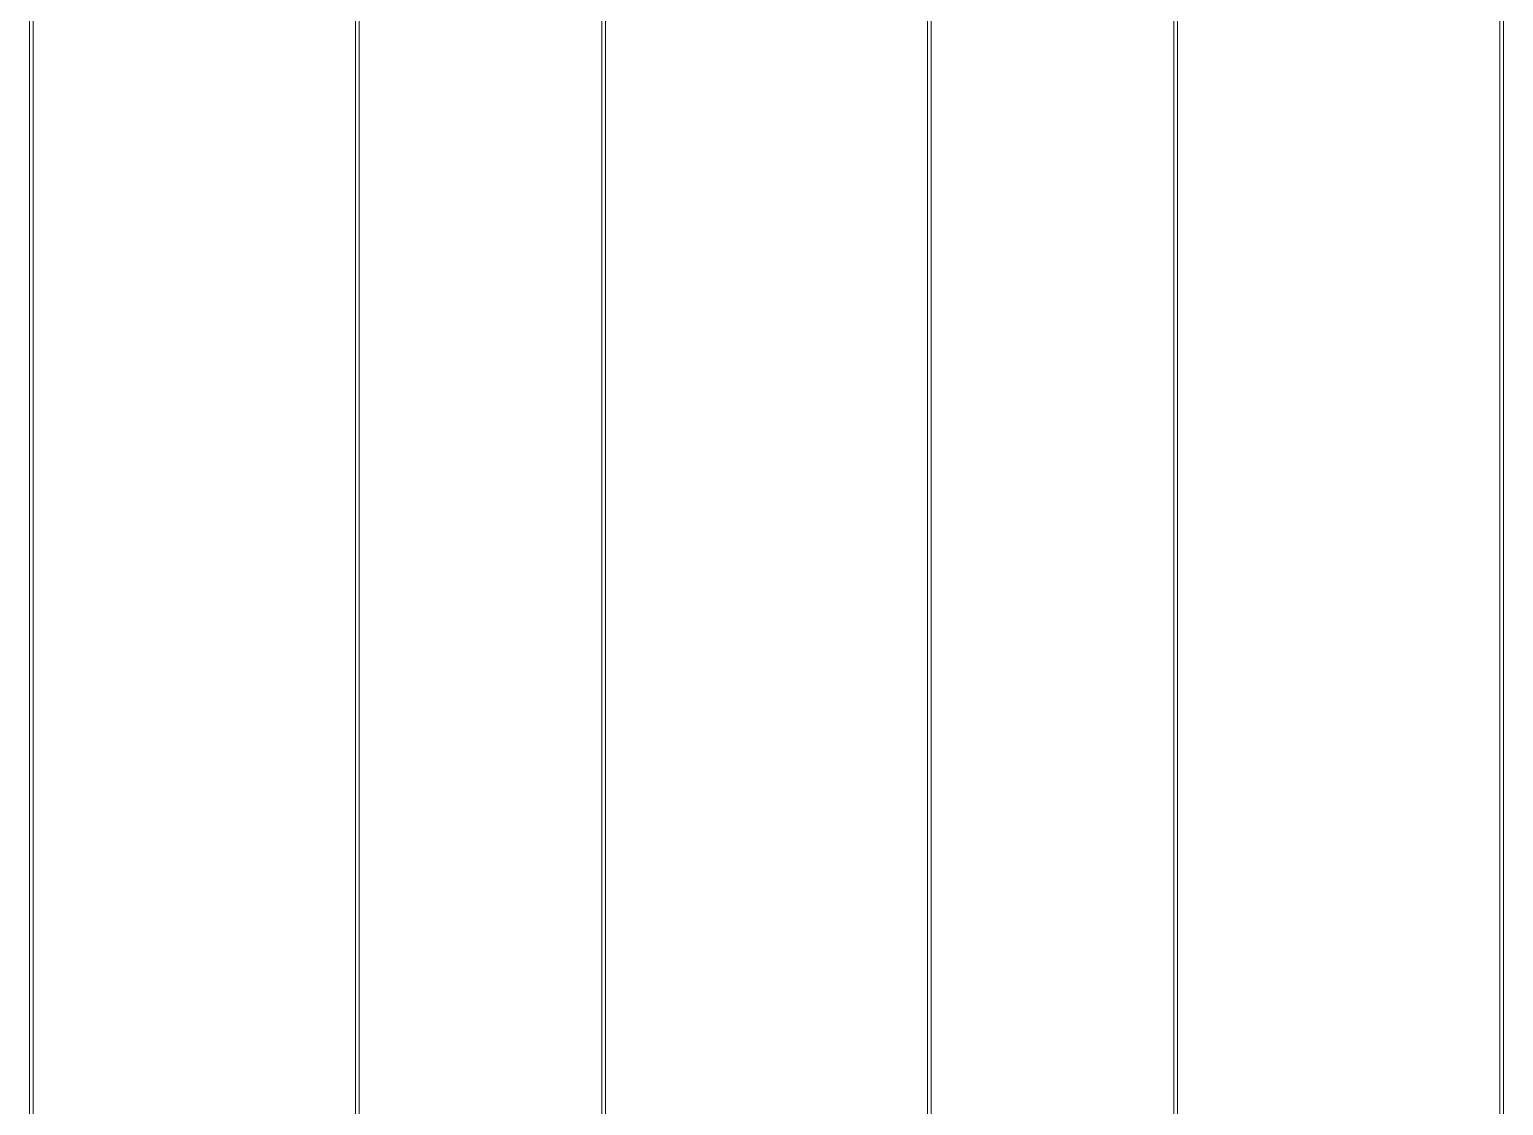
# Model space of a CAD drawing. Header units: millimetres. Extents: x 0 to 84100, y 0 to 59400.
# Drawn here: x 27864 to 28472, y 19743 to 20187 of the extents above; entities that cross this region are included whole.
import ezdxf

# ---------------------------------------------------------------- set-up
doc = ezdxf.new("R2010")
doc.units = ezdxf.units.MM
doc.layers.add('10_見えがかり', color=7, linetype='Continuous', lineweight=13)

msp = doc.modelspace()

# ---------------------------------------------------------------- linework, layer by layer
at = {"layer": '10_見えがかり'}
for points in [[(28470.19, 18989.71), (28470.19, 20599.98)], [(28471.73, 20599.98), (28471.73, 18989.71)], [(28335.9, 18989.71), (28335.9, 20560.19)], [(28337.43, 18989.71), (28337.43, 20560.19)], [(28234.38, 18989.71), (28234.38, 20530.11)], [(28235.91, 20530.11), (28235.91, 18989.71)], [(28100.08, 18989.71), (28100.08, 20490.32)], [(28101.62, 18989.71), (28101.62, 20490.32)], [(27998.56, 18989.71), (27998.56, 20460.24)], [(28000.09, 20460.24), (28000.09, 18989.71)], [(27864.27, 18989.71), (27864.27, 20430.38)], [(27865.8, 18989.71), (27865.8, 20430.38)]]:
    msp.add_lwpolyline(points, dxfattribs=at)

doc.saveas('drawing.dxf')
